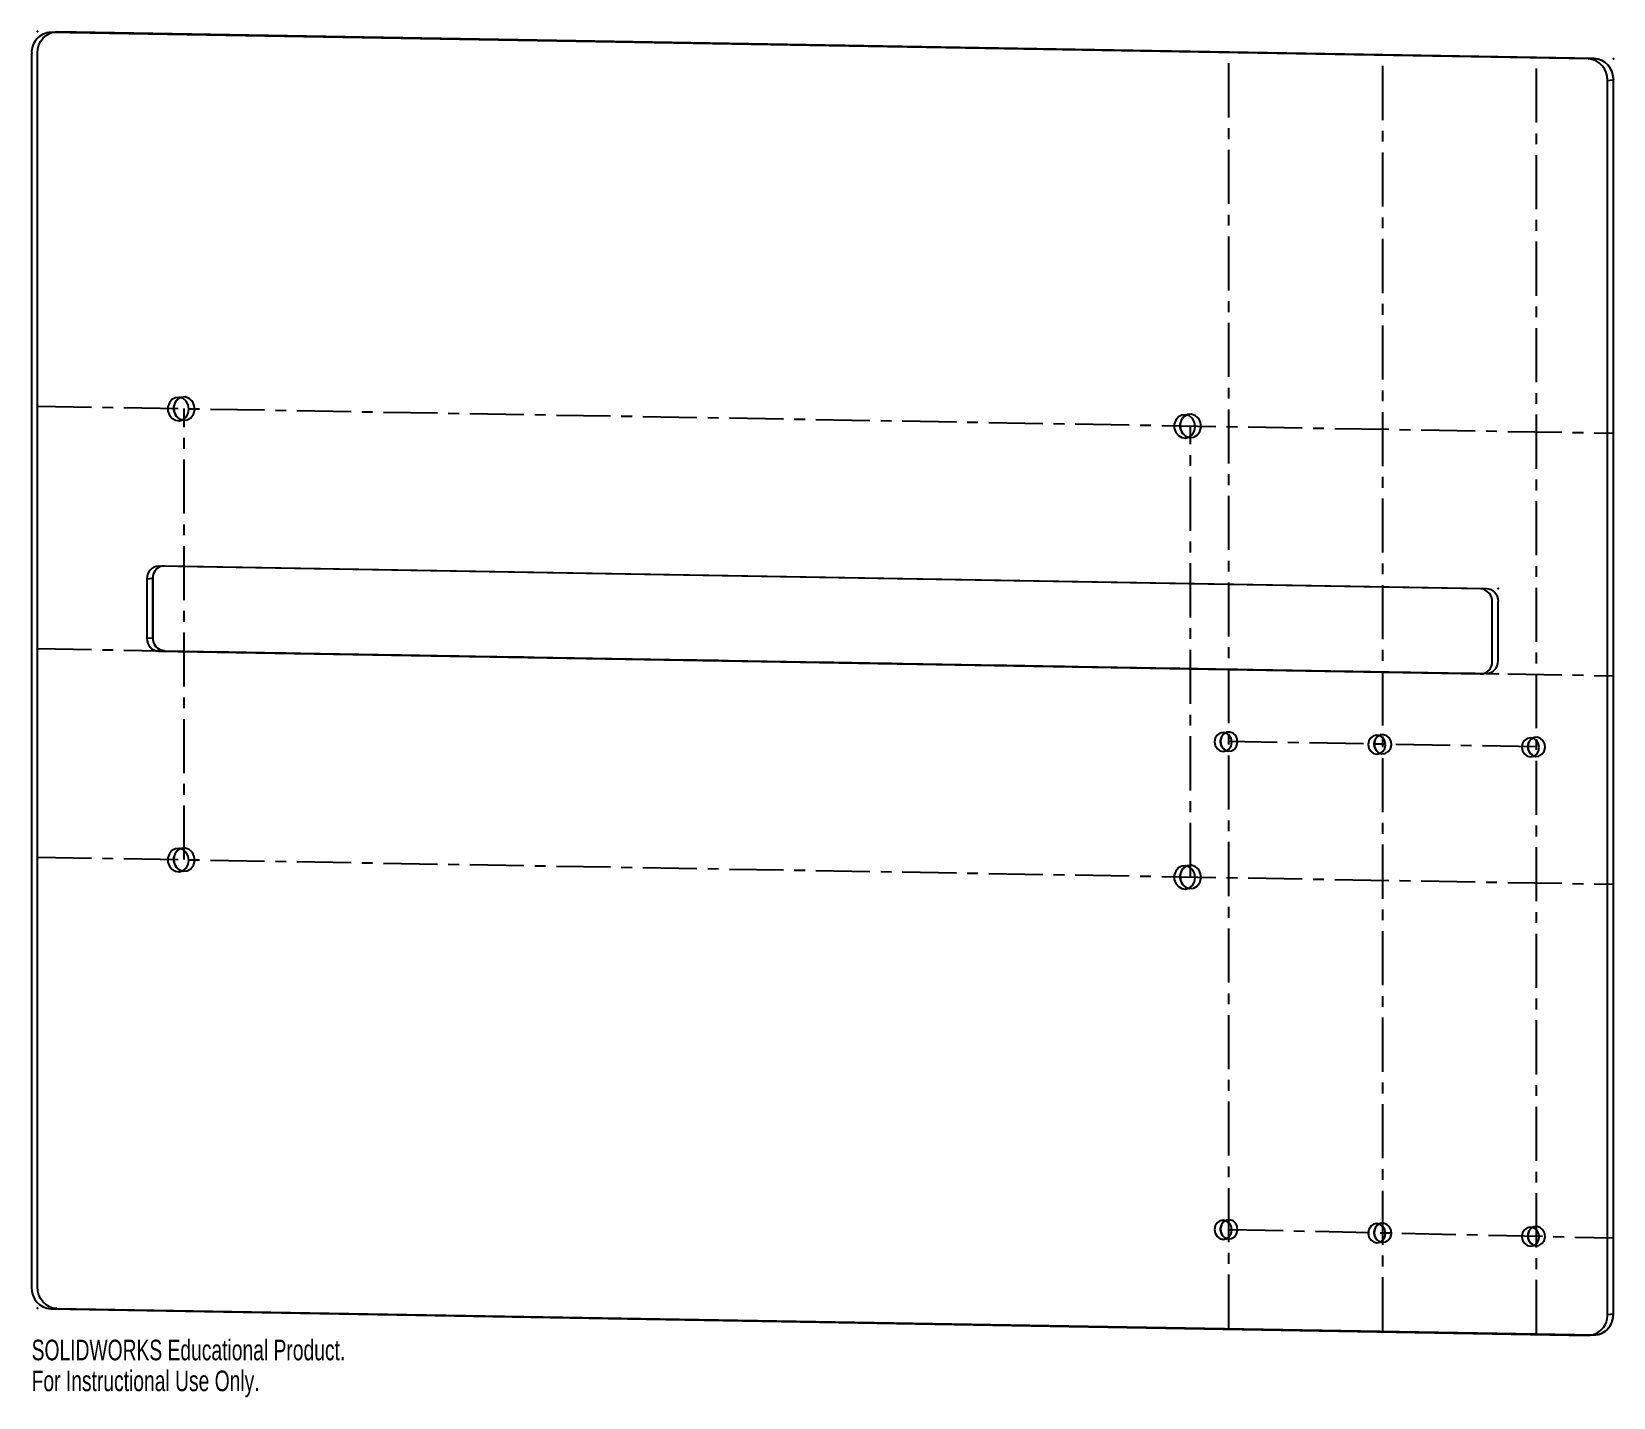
# Model space of a CAD drawing. Header units: millimetres. Extents: x -1 to 370, y -21 to 300.
import ezdxf

# ---------------------------------------------------------------- set-up
doc = ezdxf.new("R2010")
doc.units = ezdxf.units.MM
doc.header["$PDSIZE"] = -1
doc.linetypes.add('CENTERX2', pattern=[20.32, 12.7, -2.54, 2.54, -2.54])
doc.styles.add('SLDTEXTSTYLE0', font='TXT', dxfattribs={"width": 0.7})

msp = doc.modelspace()

# ---------------------------------------------------------------- linework, layer by layer
at = {"color": 7, "linetype": 'Continuous', "lineweight": 25}
for p, q in [((4.14, 299.72), (2.76, 299.61)), ((3.14, 299.62), (4.51, 299.73)), ((364.33, 293.42), (3.14, 299.62)), ((4.51, 299.73), (4.14, 299.72)), ((365.7, 293.52), (4.51, 299.73)), ((-1.38, 294.7), (-1.38, 4.89)), ((364.33, 293.42), (365.7, 293.52)), ((368.84, 288.34), (370.22, 288.45)), ((368.84, -1.47), (368.84, 288.34)), ((370.22, -1.36), (370.22, 288.45)), ((25.71, 171.32), (27.09, 171.42)), ((25.71, 171.32), (25.71, 157.33)), ((27.09, 171.42), (27.09, 157.43)), ((339.04, 168.93), (28.42, 174.27)), ((341.75, 151.9), (341.75, 165.89)), ((25.71, 157.33), (27.09, 157.43)), ((28.42, 154.28), (29.8, 154.39)), ((28.42, 154.28), (339.04, 148.95)), ((29.8, 154.39), (339.83, 149.06)), ((339.04, 148.95), (339.49, 148.98)), ((3.14, -0.18), (364.33, -6.39)), ((368.84, -1.47), (370.22, -1.36)), ((364.7, -6.38), (366.08, -6.27))]:
    msp.add_line(p, q, dxfattribs=at)
at = {"color": 7, "linetype": 'Continuous'}
for p, q in [((4.51, 299.73), (365.7, 293.52)), ((0, 5), (0, 294.81)), ((370.22, -1.36), (370.22, 288.45)), ((27.09, 157.43), (27.09, 171.42)), ((29.8, 174.37), (340.42, 169.04)), ((343.13, 152), (343.13, 165.99)), ((29.8, 154.39), (340.42, 149.05)), ((4.51, -0.08), (365.7, -6.28))]:
    msp.add_line(p, q, dxfattribs=at)
at = {"color": 7, "linetype": 'CENTERX2'}
for p, q in [((279.92, -4.81), (279.92, 295)), ((316.04, -5.43), (316.04, 294.37)), ((352.16, -6.05), (352.16, 293.75)), ((0, 211.86), (370.22, 205.5)), ((34.47, 105.34), (34.47, 211.27)), ((270.89, 101.28), (270.89, 207.21)), ((0, 154.9), (370.22, 148.54)), ((352.16, 131.83), (279.92, 133.08)), ((0, 105.93), (370.22, 99.57)), ((279.92, 18.51), (370.22, 16.51))]:
    msp.add_line(p, q, dxfattribs=at)
at = {"color": 7, "linetype": 'Continuous', "flags": 128}
for points in [[(0, 294.81), (0.09, 295.78), (0.34, 296.71), (0.76, 297.57), (1.32, 298.32), (2.01, 298.93), (2.79, 299.38), (3.63, 299.65), (4.51, 299.73)], [(365.7, 293.52), (366.58, 293.41), (367.43, 293.11), (368.21, 292.64), (368.89, 292), (369.45, 291.24), (369.87, 290.37), (370.13, 289.42), (370.22, 288.45)], [(36.84, 212.03), (36.38, 212.98), (35.63, 213.68), (34.7, 214), (33.74, 213.91), (32.89, 213.42), (32.27, 212.6), (31.99, 211.58), (32.09, 210.51), (32.55, 209.55), (33.3, 208.86), (34.23, 208.54), (35.19, 208.63), (36.05, 209.12), (36.66, 209.94), (36.94, 210.96), (36.84, 212.03)], [(273.26, 207.97), (272.81, 208.92), (272.06, 209.61), (271.13, 209.94), (270.16, 209.85), (269.31, 209.36), (268.7, 208.54), (268.42, 207.51), (268.51, 206.44), (268.97, 205.49), (269.72, 204.8), (270.65, 204.48), (271.62, 204.57), (272.47, 205.06), (273.08, 205.88), (273.36, 206.9), (273.26, 207.97)], [(27.09, 171.42), (27.14, 172.01), (27.3, 172.57), (27.55, 173.08), (27.88, 173.53), (28.29, 173.89), (28.76, 174.16), (29.27, 174.33), (29.8, 174.37)], [(340.42, 169.04), (340.95, 168.97), (341.45, 168.79), (341.92, 168.51), (342.33, 168.13), (342.67, 167.67), (342.92, 167.14), (343.07, 166.58), (343.13, 165.99)], [(29.8, 154.39), (29.27, 154.45), (28.76, 154.63), (28.29, 154.92), (27.88, 155.3), (27.55, 155.76), (27.3, 156.28), (27.14, 156.85), (27.09, 157.43)], [(340.42, 149.05), (340.95, 149.1), (341.45, 149.26), (341.92, 149.53), (342.33, 149.9), (342.67, 150.34), (342.92, 150.86), (343.07, 151.42), (343.13, 152)], [(281.86, 133.7), (281.49, 134.48), (280.87, 135.04), (280.11, 135.31), (279.32, 135.24), (278.63, 134.83), (278.13, 134.16), (277.9, 133.33), (277.98, 132.45), (278.35, 131.67), (278.97, 131.11), (279.72, 130.84), (280.51, 130.91), (281.21, 131.32), (281.71, 131.99), (281.94, 132.82), (281.86, 133.7)], [(317.98, 133.08), (317.61, 133.86), (316.99, 134.42), (316.23, 134.69), (315.44, 134.62), (314.75, 134.21), (314.24, 133.54), (314.02, 132.7), (314.09, 131.83), (314.47, 131.05), (315.08, 130.49), (315.84, 130.22), (316.63, 130.29), (317.33, 130.7), (317.83, 131.37), (318.06, 132.2), (317.98, 133.08)], [(354.1, 132.46), (353.72, 133.24), (353.11, 133.8), (352.35, 134.07), (351.56, 133.99), (350.86, 133.59), (350.36, 132.92), (350.13, 132.08), (350.21, 131.21), (350.59, 130.43), (351.2, 129.87), (351.96, 129.6), (352.75, 129.67), (353.45, 130.08), (353.95, 130.75), (354.18, 131.58), (354.1, 132.46)], [(36.84, 106.1), (36.38, 107.05), (35.63, 107.75), (34.7, 108.07), (33.74, 107.98), (32.89, 107.49), (32.27, 106.67), (31.99, 105.64), (32.09, 104.58), (32.55, 103.62), (33.3, 102.93), (34.23, 102.61), (35.19, 102.7), (36.05, 103.19), (36.66, 104.01), (36.94, 105.03), (36.84, 106.1)], [(273.26, 102.04), (272.81, 102.99), (272.06, 103.68), (271.13, 104.01), (270.16, 103.92), (269.31, 103.42), (268.7, 102.6), (268.42, 101.58), (268.51, 100.51), (268.97, 99.56), (269.72, 98.87), (270.65, 98.55), (271.62, 98.64), (272.47, 99.13), (273.08, 99.95), (273.36, 100.97), (273.26, 102.04)], [(281.86, 19.14), (281.49, 19.92), (280.87, 20.48), (280.11, 20.75), (279.32, 20.68), (278.63, 20.27), (278.13, 19.6), (277.9, 18.77), (277.98, 17.89), (278.35, 17.11), (278.97, 16.55), (279.72, 16.28), (280.51, 16.35), (281.21, 16.76), (281.71, 17.43), (281.94, 18.26), (281.86, 19.14)], [(317.98, 18.34), (317.61, 19.12), (316.99, 19.68), (316.23, 19.95), (315.44, 19.87), (314.75, 19.47), (314.24, 18.8), (314.02, 17.96), (314.09, 17.09), (314.47, 16.31), (315.08, 15.74), (315.84, 15.48), (316.63, 15.55), (317.33, 15.95), (317.83, 16.63), (318.06, 17.46), (317.98, 18.34)], [(354.1, 17.53), (353.72, 18.31), (353.11, 18.88), (352.35, 19.14), (351.56, 19.07), (350.86, 18.67), (350.36, 18), (350.13, 17.16), (350.21, 16.28), (350.59, 15.51), (351.2, 14.94), (351.96, 14.67), (352.75, 14.75), (353.45, 15.15), (353.95, 15.82), (354.18, 16.66), (354.1, 17.53)], [(4.51, -0.08), (3.63, 0.03), (2.79, 0.33), (2.01, 0.81), (1.32, 1.44), (0.76, 2.21), (0.34, 3.08), (0.09, 4.02), (0, 5)], [(365.7, -6.28), (366.58, -6.2), (367.43, -5.93), (368.21, -5.48), (368.89, -4.87), (369.45, -4.13), (369.87, -3.27), (370.13, -2.34), (370.22, -1.36)]]:
    msp.add_lwpolyline(points, dxfattribs=at)
at = {"color": 7, "linetype": 'Continuous', "lineweight": 25, "flags": 128}
for points in [[(35.57, 211.12), (35.41, 212.12), (34.93, 212.99), (34.2, 213.61), (33.32, 213.9), (32.41, 213.82), (31.59, 213.38), (30.98, 212.65), (30.65, 211.71), (30.65, 210.7), (30.98, 209.75), (31.59, 209), (32.41, 208.53), (33.32, 208.42), (34.2, 208.69), (34.93, 209.28), (35.41, 210.13), (35.57, 211.12)], [(272, 207.06), (271.83, 208.06), (271.35, 208.92), (270.62, 209.54), (269.74, 209.84), (268.83, 209.76), (268.02, 209.32), (267.4, 208.59), (267.07, 207.65), (267.07, 206.64), (267.4, 205.69), (268.02, 204.94), (268.83, 204.47), (269.74, 204.36), (270.62, 204.62), (271.35, 205.22), (271.83, 206.07), (272, 207.06)], [(280.58, 132.94), (280.42, 133.8), (279.98, 134.54), (279.32, 135.03), (278.54, 135.22), (277.77, 135.06), (277.11, 134.59), (276.67, 133.86), (276.51, 133.01), (276.67, 132.14), (277.11, 131.41), (277.77, 130.91), (278.54, 130.72), (279.32, 130.88), (279.98, 131.36), (280.42, 132.08), (280.58, 132.94)], [(316.69, 132.32), (316.54, 133.18), (316.1, 133.92), (315.44, 134.41), (314.66, 134.6), (313.88, 134.44), (313.23, 133.96), (312.79, 133.24), (312.63, 132.39), (312.79, 131.52), (313.23, 130.78), (313.88, 130.29), (314.66, 130.1), (315.44, 130.26), (316.1, 130.74), (316.54, 131.46), (316.69, 132.32)], [(352.81, 131.69), (352.66, 132.56), (352.22, 133.29), (351.56, 133.79), (350.78, 133.98), (350, 133.82), (349.34, 133.34), (348.9, 132.62), (348.75, 131.76), (348.9, 130.9), (349.34, 130.16), (350, 129.67), (350.78, 129.48), (351.56, 129.64), (352.22, 130.12), (352.66, 130.84), (352.81, 131.69)], [(35.57, 105.19), (35.41, 106.19), (34.93, 107.05), (34.2, 107.68), (33.32, 107.97), (32.41, 107.89), (31.59, 107.45), (30.98, 106.72), (30.65, 105.78), (30.65, 104.77), (30.98, 103.82), (31.59, 103.07), (32.41, 102.6), (33.32, 102.49), (34.2, 102.76), (34.93, 103.35), (35.41, 104.2), (35.57, 105.19)], [(272, 101.13), (271.83, 102.13), (271.35, 102.99), (270.62, 103.61), (269.74, 103.9), (268.83, 103.83), (268.02, 103.39), (267.4, 102.66), (267.07, 101.72), (267.07, 100.71), (267.4, 99.76), (268.02, 99.01), (268.83, 98.54), (269.74, 98.43), (270.62, 98.69), (271.35, 99.29), (271.83, 100.14), (272, 101.13)], [(280.58, 18.38), (280.42, 19.24), (279.98, 19.98), (279.32, 20.47), (278.54, 20.66), (277.77, 20.5), (277.11, 20.03), (276.67, 19.3), (276.51, 18.45), (276.67, 17.58), (277.11, 16.85), (277.77, 16.35), (278.54, 16.16), (279.32, 16.32), (279.98, 16.8), (280.42, 17.52), (280.58, 18.38)], [(316.69, 17.57), (316.54, 18.44), (316.1, 19.17), (315.44, 19.67), (314.66, 19.86), (313.88, 19.7), (313.23, 19.22), (312.79, 18.5), (312.63, 17.64), (312.79, 16.78), (313.23, 16.04), (313.88, 15.54), (314.66, 15.36), (315.44, 15.52), (316.1, 15.99), (316.54, 16.71), (316.69, 17.57)], [(352.81, 16.77), (352.66, 17.63), (352.22, 18.37), (351.56, 18.87), (350.78, 19.05), (350, 18.9), (349.34, 18.42), (348.9, 17.7), (348.75, 16.84), (348.9, 15.98), (349.34, 15.24), (350, 14.74), (350.78, 14.56), (351.56, 14.71), (352.22, 15.19), (352.66, 15.91), (352.81, 16.77)]]:
    msp.add_lwpolyline(points, dxfattribs=at)
at = {"color": 7, "linetype": 'Continuous', "lineweight": 25}
for centre, radius, start, end in [((3.3, 294.95), 4.68, 91.9402, 182.9683), ((363.97, 288.56), 4.87, 357.4614, 85.8602), ((365.35, 288.66), 4.87, 357.4614, 85.8602), ((34.78, 211.29), 2.82, 115.0856, 253.591), ((271.2, 207.23), 2.82, 115.0856, 253.591), ((28.52, 171.46), 2.81, 91.9402, 182.9683), ((30.01, 171.51), 2.92, 109.9421, 181.7145), ((338.83, 166.02), 2.92, 357.4614, 85.8602), ((28.63, 157.2), 2.92, 177.4614, 265.8602), ((30.01, 157.3), 2.92, 177.4614, 265.8602), ((338.95, 151.75), 2.81, 271.9402, 2.9683), ((280.17, 133.09), 2.32, 118.4159, 250.2607), ((316.29, 132.47), 2.32, 118.4159, 250.2607), ((352.41, 131.85), 2.32, 118.4159, 250.2607), ((34.78, 105.36), 2.82, 115.0856, 253.591), ((271.2, 101.3), 2.82, 115.0856, 253.591), ((280.17, 18.53), 2.32, 118.4159, 250.2607), ((316.29, 17.73), 2.32, 118.4159, 250.2607), ((352.41, 16.93), 2.32, 118.4159, 250.2607), ((3.49, 4.68), 4.87, 177.4614, 265.8602), ((364.17, -1.71), 4.68, 271.9402, 2.9683), ((365.51, -1.59), 4.71, 276.9517, 2.7993)]:
    msp.add_arc(centre, radius, start, end, dxfattribs=at)
at = {"color": 7, "linetype": 'Continuous'}
for p in [(0, 299.8), (370.22, 293.44), (343.13, 168.99), (27.09, 154.43), (343.13, 149), (0, 0)]:
    msp.add_point(p, dxfattribs=at)

# ---------------------------------------------------------------- texts
at = {"color": 7, "linetype": 'Continuous', "char_height": 4.8336, "attachment_point": 1, "style": 'SLDTEXTSTYLE0'}
for s, insert in [('SOLIDWORKS Educational Product.', (-1.38, -7.41)), ('For Instructional Use Only.', (-1.38, -14.66))]:
    msp.add_mtext(s, dxfattribs=dict(at, insert=insert))

doc.saveas('drawing.dxf')
